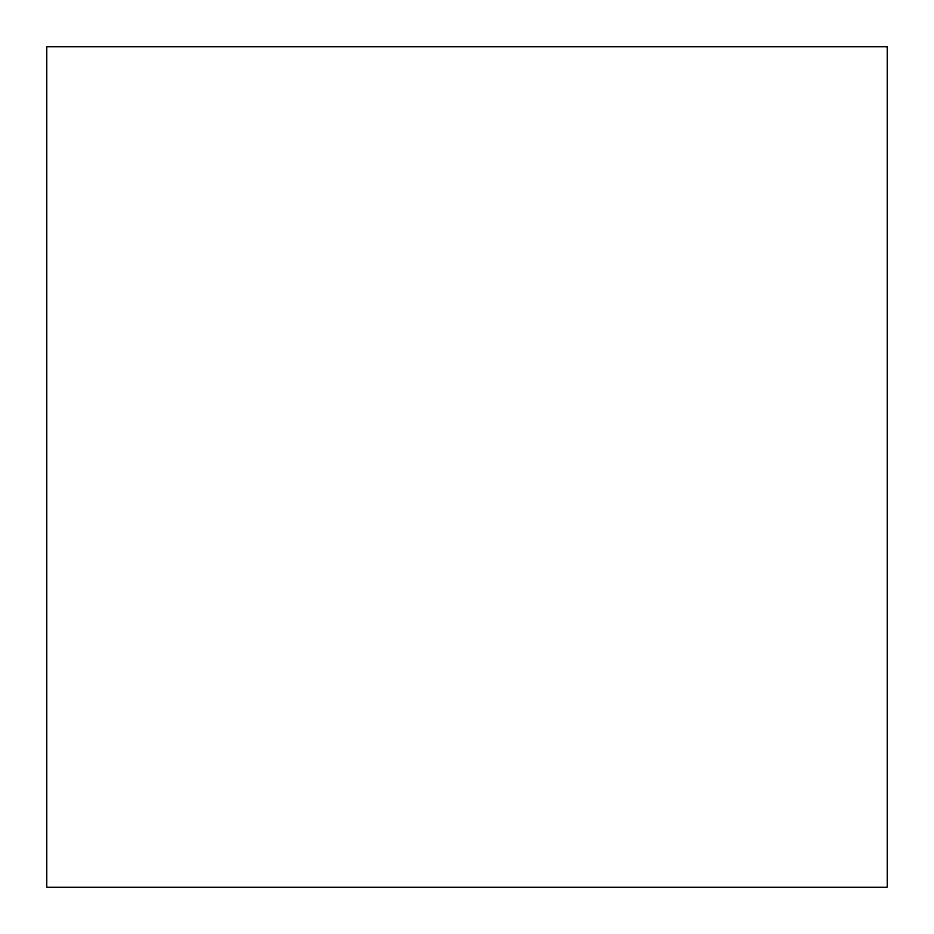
<?xml version="1.0" encoding="UTF-8"?>
<svg xmlns="http://www.w3.org/2000/svg" width="934" height="934" viewBox="0 0 934 934"><rect width="100%" height="100%" fill="white"/><g stroke="black" fill="none" stroke-linecap="round" stroke-linejoin="round"><path stroke-width="1.4" d="M887.3 46.7L46.7 46.7L46.7 887.3L887.3 887.3L887.3 46.7"/></g></svg>
